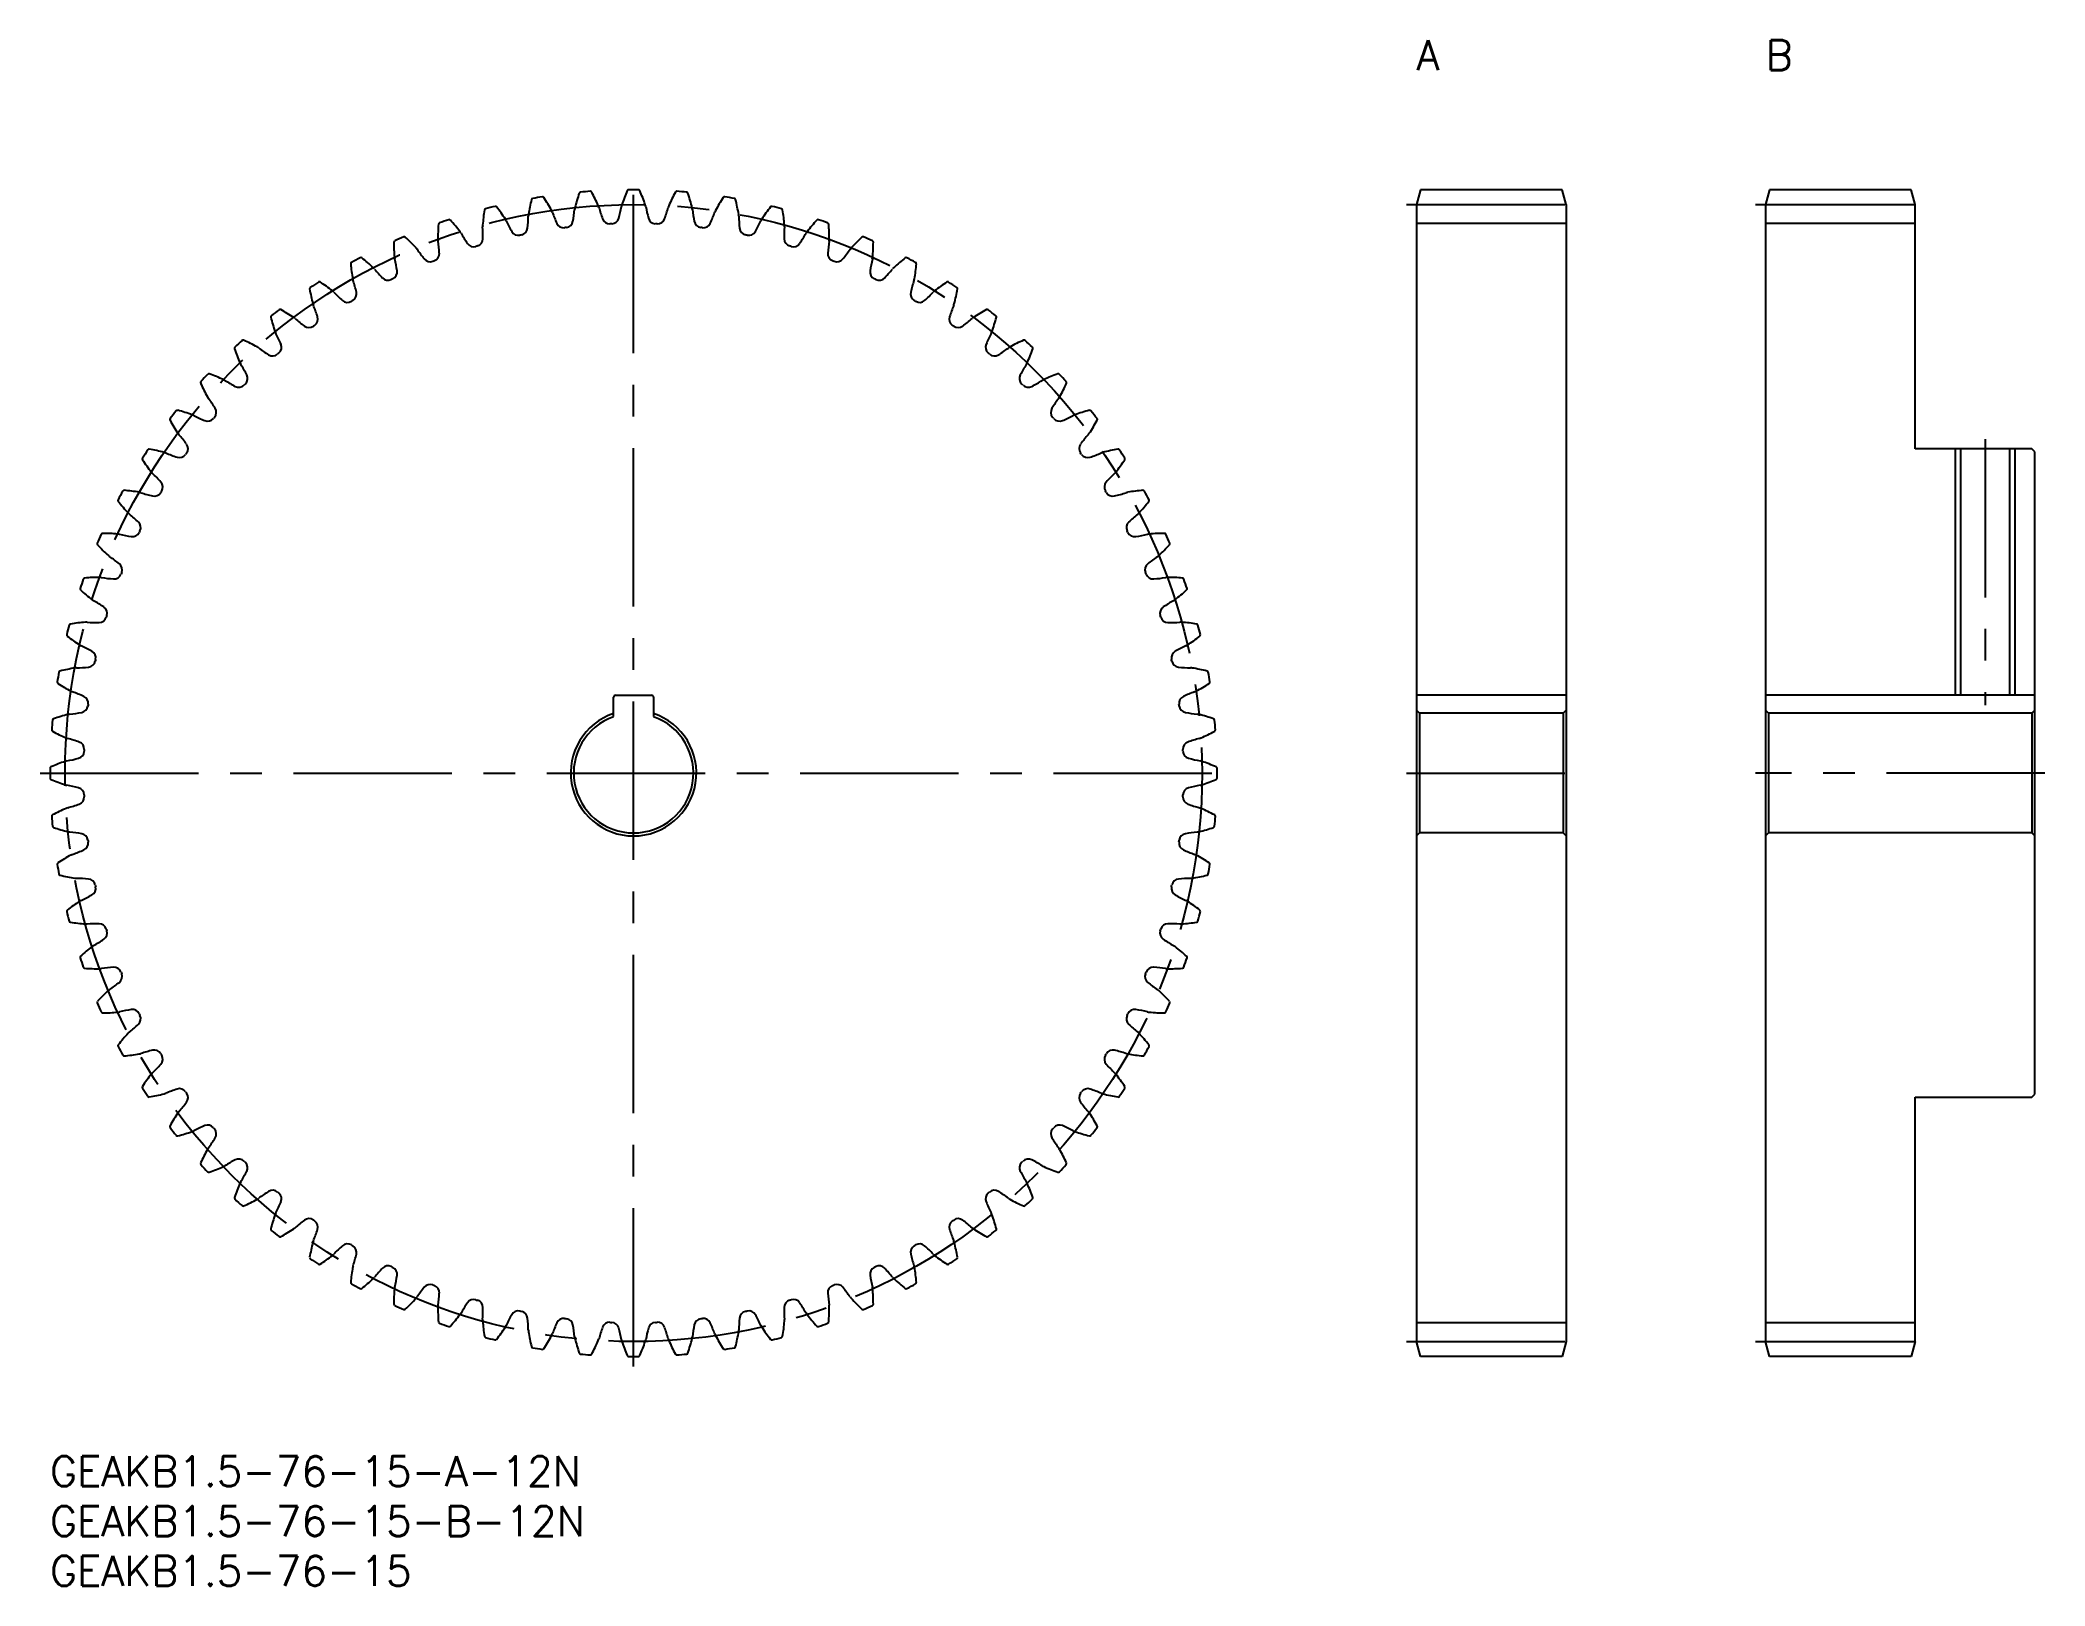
# Model space of a CAD drawing. Extents: x -1 to 200, y -13 to 142.
import ezdxf

# ---------------------------------------------------------------- set-up
doc = ezdxf.new("R2010")
doc.units = 0
doc.header["$LTSCALE"] = 0.5
doc.linetypes.add('CENTER', pattern=[50.8, 31.75, -6.35, 6.35, -6.35])
for name, color, linetype in [('MSM_CENTER', 1, 'CENTER'), ('MSM_CONTINUOUS', 7, 'CONTINUOUS'), ('MSM_NARROW', 5, 'CONTINUOUS'), ('MSM_PART_NUMBER', 7, 'CONTINUOUS')]:
    doc.layers.add(name, color=color, linetype=linetype)
doc.styles.get("Standard").update_dxf_attribs({"font": 'txt.shx', "height": 1, "bigfont": 'bigfont.shx'})

# ---------------------------------------------------------------- blocks, each defined once
blk = doc.blocks.new('*U2')
at = {"layer": 'MSM_PART_NUMBER'}
blk.add_text('GEAKB1.5-76-15-A-12N', height=3, dxfattribs=at).set_placement((0, -3))
blk = doc.blocks.new('*U3')
at = {"layer": 'MSM_PART_NUMBER'}
blk.add_text('GEAKB1.5-76-15-B-12N', height=3, dxfattribs=at).set_placement((0, -8))
blk = doc.blocks.new('*U4')
at = {"layer": 'MSM_PART_NUMBER'}
blk.add_text('GEAKB1.5-76-15', height=3, dxfattribs=at).set_placement((0, -13))
blk = doc.blocks.new('*U5')
at = {"layer": 'MSM_PART_NUMBER'}
blk.add_text('B', height=3, dxfattribs=at).set_placement((172, 139))
blk = doc.blocks.new('*U6')
at = {"layer": 'MSM_PART_NUMBER'}
blk.add_text('A', height=3, dxfattribs=at).set_placement((137, 139))

msp = doc.modelspace()

# ---------------------------------------------------------------- linework, layer by layer
at = {"layer": 'MSM_CENTER'}
for p, q in [((58.5, 9), (58.5, 128)), ((136, 125.5), (153, 125.5)), ((171, 125.5), (188, 125.5)), ((194, 102), (194, 75.3)), ((-1, 68.5), (118, 68.5)), ((136, 68.5), (153, 68.5)), ((200, 68.5), (171, 68.5)), ((136, 11.5), (153, 11.5)), ((171, 11.5), (188, 11.5))]:
    msp.add_line(p, q, dxfattribs=at)
msp.add_circle((58.5, 68.5), 57, dxfattribs=at)
at = {"layer": 'MSM_CONTINUOUS'}
for p, q in [((137.4, 127), (137, 125.5)), ((151.6, 127), (137.4, 127)), ((152, 125.5), (151.6, 127)), ((172.4, 127), (172, 125.5)), ((186.6, 127), (172.4, 127)), ((187, 125.5), (186.6, 127)), ((137, 125.5), (137, 11.5)), ((152, 125.5), (152, 11.5)), ((172, 125.5), (172, 11.5)), ((187, 101), (187, 125.5)), ((152, 123.62), (137, 123.62)), ((187, 123.62), (172, 123.62)), ((198.7, 101), (187, 101)), ((191.54, 101), (191.54, 76.3)), ((196.46, 101), (196.46, 76.3)), ((199, 100.7), (198.7, 101)), ((199, 36.3), (199, 100.7)), ((56.5, 74.16), (56.5, 76.1)), ((56.7, 76.3), (60.3, 76.3)), ((60.5, 76.1), (60.5, 74.16)), ((152, 76.3), (137, 76.3)), ((137.3, 74.5), (137, 74.8)), ((151.7, 74.5), (137.3, 74.5)), ((137.3, 74.5), (137.3, 62.5)), ((152, 74.8), (151.7, 74.5)), ((151.7, 74.5), (151.7, 62.5)), ((199, 76.3), (172, 76.3)), ((172.3, 74.5), (172, 74.8)), ((198.7, 74.5), (172.3, 74.5)), ((172.3, 74.5), (172.3, 62.5)), ((199, 74.8), (198.7, 74.5)), ((198.7, 74.5), (198.7, 62.5)), ((137.3, 62.5), (137, 62.2)), ((151.7, 62.5), (137.3, 62.5)), ((152, 62.2), (151.7, 62.5)), ((172.3, 62.5), (172, 62.2)), ((198.7, 62.5), (172.3, 62.5)), ((199, 62.2), (198.7, 62.5)), ((198.7, 36), (199, 36.3)), ((187, 36), (198.7, 36)), ((187, 11.5), (187, 36)), ((152, 13.37), (137, 13.37)), ((187, 13.37), (172, 13.37)), ((137.4, 10), (137, 11.5)), ((152, 11.5), (151.6, 10)), ((172.4, 10), (172, 11.5)), ((187, 11.5), (186.6, 10)), ((151.6, 10), (137.4, 10)), ((186.6, 10), (172.4, 10))]:
    msp.add_line(p, q, dxfattribs=at)
for centre, radius, start, end in [((71.05, 120.57), 19, 161.3307, 165.9211), ((53.19, 126.61), 0.15, 95.2202, 161.3307), ((58.5, 68.5), 58.5, 94.2535, 95.2202), ((54.17, 126.69), 0.15, 28.143, 94.2535), ((37.55, 117.8), 19, 23.5526, 28.143), ((75.31, 119.36), 19, 156.5938, 161.1842), ((58.01, 126.85), 0.15, 90.4833, 156.5938), ((58.5, 68.5), 58.5, 89.5167, 90.4833), ((58.99, 126.85), 0.15, 23.4062, 89.5167), ((41.69, 119.36), 19, 18.8158, 23.4062), ((79.45, 117.8), 19, 151.857, 156.4474), ((62.83, 126.69), 0.15, 85.7465, 151.857), ((58.5, 68.5), 58.5, 84.7798, 85.7465), ((63.81, 126.61), 0.15, 18.6693, 84.7798), ((45.95, 120.57), 19, 14.0789, 18.6693), ((62.31, 121.93), 19, 170.8044, 175.3947), ((43.7, 124.94), 0.15, 104.6939, 170.8044), ((58.5, 68.5), 58.5, 103.7272, 104.6939), ((44.65, 125.18), 0.15, 37.6167, 103.7272), ((29.72, 113.68), 19, 33.0263, 37.6167), ((66.71, 121.43), 19, 166.0675, 170.6579), ((48.41, 125.97), 0.15, 99.957, 166.0675), ((58.5, 68.5), 58.5, 98.9903, 99.957), ((49.38, 126.13), 0.15, 32.8799, 98.9903), ((33.55, 115.9), 19, 28.2895, 32.8799), ((49.19, 124.31), 1.24, 20.1109, 28.2895), ((66.21, 130.56), 16.89, 200.164, 204.2566), ((35.79, 126.77), 16.89, 349.954, 354.0465), ((53.83, 124.89), 1.24, 165.9211, 174.0996), ((53.83, 124.89), 1.24, 15.3741, 23.5526), ((71.31, 129.72), 16.89, 195.4272, 199.5197), ((40.68, 128.45), 16.89, 345.2171, 349.3097), ((58.5, 125.09), 1.24, 161.1842, 169.3627), ((58.5, 125.09), 1.24, 10.6373, 18.8158), ((76.32, 128.45), 16.89, 190.6903, 194.7829), ((45.69, 129.72), 16.89, 340.4803, 344.5728), ((63.17, 124.89), 1.24, 156.4474, 164.6259), ((63.17, 124.89), 1.24, 5.9004, 14.0789), ((81.21, 126.77), 16.89, 185.9535, 190.046), ((50.79, 130.56), 16.89, 335.7434, 339.836), ((67.81, 124.31), 1.24, 151.7105, 159.8891), ((83.45, 115.9), 19, 147.1201, 151.7105), ((67.62, 126.13), 0.15, 81.0097, 147.1201), ((58.5, 68.5), 58.5, 80.043, 81.0097), ((68.59, 125.97), 0.15, 13.9325, 80.043), ((50.29, 121.43), 19, 9.3421, 13.9325), ((87.28, 113.68), 19, 142.3833, 146.9737), ((72.35, 125.18), 0.15, 76.2728, 142.3833), ((58.5, 68.5), 58.5, 75.3061, 76.2728), ((73.3, 124.94), 0.15, 9.1956, 75.3061), ((54.69, 121.93), 19, 4.6053, 9.1956), ((57.88, 122.06), 19, 175.5412, 180.1316), ((39.09, 123.53), 0.15, 109.4307, 175.5412), ((58.5, 68.5), 58.5, 108.464, 109.4307), ((40.02, 123.85), 0.15, 42.3535, 108.464), ((26.09, 111.15), 19, 37.7632, 42.3535), ((40.13, 122.02), 1.24, 29.5846, 37.7632), ((55.89, 130.99), 16.89, 209.6377, 213.7302), ((44.61, 123.35), 1.24, 175.3947, 183.5733), ((26.51, 122.24), 16.89, 359.4276, 3.5202), ((44.61, 123.35), 1.24, 24.8478, 33.0263), ((61.06, 130.99), 16.89, 204.9008, 208.9934), ((46.94, 123.17), 0.75, 208.9934, 281.9394), ((47.13, 123.21), 0.75, 281.7448, 354.6908), ((31.06, 124.7), 16.89, 354.6908, 358.7834), ((49.19, 124.31), 1.24, 170.6579, 178.8364), ((51.49, 123.93), 0.75, 204.2566, 277.2026), ((58.5, 68.5), 55.12, 97.008, 97.2026), ((51.68, 123.96), 0.75, 277.008, 349.954), ((56.1, 124.32), 0.75, 199.5197, 272.4657), ((58.5, 68.5), 55.12, 92.2711, 92.4657), ((56.29, 124.33), 0.75, 272.2711, 345.2171), ((60.71, 124.33), 0.75, 194.7829, 267.7289), ((58.5, 68.5), 55.12, 87.5343, 87.7289), ((60.9, 124.32), 0.75, 267.5343, 340.4803), ((65.32, 123.96), 0.75, 190.046, 262.992), ((58.5, 68.5), 55.12, 82.7974, 82.992), ((65.51, 123.93), 0.75, 262.7974, 335.7434), ((67.81, 124.31), 1.24, 1.1636, 9.3421), ((85.94, 124.7), 16.89, 181.2166, 185.3092), ((69.87, 123.21), 0.75, 185.3092, 258.2552), ((70.06, 123.17), 0.75, 258.0606, 331.0066), ((55.94, 130.99), 16.89, 331.0066, 335.0992), ((72.39, 123.35), 1.24, 146.9737, 155.1522), ((90.49, 122.24), 16.89, 176.4798, 180.5724), ((72.39, 123.35), 1.24, 356.4267, 4.6053), ((61.11, 130.99), 16.89, 326.2698, 330.3623), ((76.87, 122.02), 1.24, 142.2368, 150.4154), ((90.91, 111.15), 19, 137.6465, 142.2368), ((76.98, 123.85), 0.15, 71.5356, 137.6465), ((58.5, 68.5), 58.5, 70.5693, 71.536), ((77.91, 123.53), 0.15, 4.4588, 70.5693), ((59.12, 122.06), 19, 359.8684, 4.4588), ((34.61, 121.74), 0.15, 114.1676, 180.2781), ((53.46, 121.83), 19, 180.278, 184.8684), ((58.5, 68.5), 58.5, 113.2009, 114.1676), ((35.51, 122.13), 0.15, 47.0905, 113.2009), ((22.68, 108.32), 19, 42.5, 47.0904), ((35.77, 120.32), 1.24, 34.3215, 42.5), ((50.74, 130.56), 16.89, 214.3745, 218.4671), ((38.28, 120.59), 0.75, 291.2185, 4.1645), ((40.13, 122.02), 1.24, 180.1316, 188.3101), ((22.18, 119.42), 16.89, 4.1645, 8.2571), ((42.47, 122.02), 0.75, 213.7302, 286.6763), ((58.5, 68.5), 55.12, 106.4816, 106.6763), ((42.65, 122.08), 0.75, 286.4816, 359.4276), ((58.5, 68.5), 55.12, 101.7448, 101.9394), ((58.5, 68.5), 55.12, 78.0606, 78.2552), ((74.35, 122.08), 0.75, 180.5724, 253.5184), ((58.5, 68.5), 55.12, 73.3237, 73.5184), ((74.53, 122.02), 0.75, 253.3237, 326.2698), ((94.82, 119.42), 16.89, 171.7429, 175.8355), ((78.72, 120.59), 0.75, 175.8355, 248.7815), ((76.87, 122.02), 1.24, 351.6899, 359.8684), ((66.26, 130.56), 16.89, 321.5329, 325.6255), ((81.23, 120.32), 1.24, 137.5, 145.6785), ((94.32, 108.32), 19, 132.9096, 137.5), ((81.49, 122.13), 0.15, 66.7991, 132.9096), ((58.5, 68.5), 58.5, 65.8324, 66.7991), ((82.39, 121.74), 0.15, 359.722, 65.8325), ((63.54, 121.83), 19, 355.1316, 359.722), ((30.3, 119.58), 0.15, 118.9044, 185.0149), ((49.07, 121.23), 19, 185.0149, 189.6053), ((58.5, 68.5), 58.5, 117.9377, 118.9044), ((31.16, 120.05), 0.15, 51.8274, 117.9377), ((19.51, 105.23), 19, 47.2368, 51.8272), ((31.57, 118.27), 1.24, 39.0583, 47.2368), ((45.64, 129.7), 16.89, 219.1114, 223.2039), ((34.05, 118.74), 0.75, 295.9553, 8.9013), ((35.77, 120.32), 1.24, 184.8684, 193.047), ((18.1, 116.24), 16.89, 8.9013, 12.9939), ((38.1, 120.52), 0.75, 218.4671, 291.4131), ((58.5, 68.5), 55.12, 111.2185, 111.4131), ((58.5, 68.5), 55.12, 68.5869, 68.7815), ((78.9, 120.52), 0.75, 248.5869, 321.5329), ((82.95, 118.74), 0.75, 171.0987, 244.0447), ((98.9, 116.24), 16.89, 167.0061, 171.0987), ((81.23, 120.32), 1.24, 346.953, 355.1316), ((71.36, 129.7), 16.89, 316.7961, 320.8886), ((85.43, 118.27), 1.24, 132.7632, 140.9417), ((97.49, 105.23), 19, 128.1728, 132.7632), ((85.84, 120.05), 0.15, 62.0619, 128.1728), ((58.5, 68.5), 58.5, 61.0956, 62.0623), ((67.93, 121.23), 19, 350.3947, 354.9851), ((86.7, 119.58), 0.15, 354.9851, 61.0956), ((26.17, 117.08), 0.15, 123.6412, 189.7517), ((44.75, 120.27), 19, 189.7517, 194.3421), ((58.5, 68.5), 58.5, 122.6745, 123.6412), ((27, 117.62), 0.15, 56.5642, 122.6746), ((16.61, 101.89), 19, 51.9737, 56.5641), ((27.55, 115.87), 1.24, 43.7951, 51.9737), ((40.63, 128.43), 16.89, 223.8482, 227.9408), ((31.57, 118.27), 1.24, 189.6053, 197.7838), ((29.98, 116.55), 0.75, 300.6922, 13.6382), ((14.3, 112.74), 16.89, 13.6382, 17.7307), ((33.87, 118.66), 0.75, 223.2039, 296.1499), ((58.5, 68.5), 55.12, 115.9553, 116.1499), ((58.5, 68.5), 55.13, 63.8501, 64.0447), ((83.13, 118.66), 0.75, 243.85, 316.7961), ((87.02, 116.55), 0.75, 166.3618, 239.3078), ((102.7, 112.74), 16.89, 162.2693, 166.3618), ((85.43, 118.27), 1.24, 342.2162, 350.3947), ((76.37, 128.43), 16.89, 312.0592, 316.1518), ((89.45, 115.87), 1.24, 128.0263, 136.2049), ((100.39, 101.89), 19, 123.4359, 128.0263), ((90, 117.62), 0.15, 57.3255, 123.4359), ((58.5, 68.5), 58.5, 56.3588, 57.3255), ((72.25, 120.27), 19, 345.6579, 350.2483), ((90.83, 117.08), 0.15, 350.2483, 56.3588), ((58.5, 68.5), 58.5, 127.4114, 128.3781), ((23.05, 114.85), 0.15, 61.301, 127.4114), ((14, 98.31), 19, 56.7105, 61.3009), ((27.55, 115.87), 1.24, 194.3421, 202.5206), ((10.79, 108.94), 16.89, 18.375, 22.4676), ((29.82, 116.45), 0.75, 227.9408, 300.8868), ((58.5, 68.5), 55.12, 120.6922, 120.8868), ((58.5, 68.5), 55.12, 59.1132, 59.3078), ((87.18, 116.45), 0.75, 239.1132, 312.0592), ((106.21, 108.94), 16.89, 157.5324, 161.625), ((89.45, 115.87), 1.24, 337.4794, 345.6579), ((103, 98.31), 19, 118.6991, 123.2895), ((93.95, 114.85), 0.15, 52.5886, 118.6991), ((58.5, 68.5), 58.5, 51.6219, 52.5886), ((22.27, 114.24), 0.15, 128.3781, 194.4886), ((40.52, 118.96), 19, 194.4886, 199.0789), ((23.74, 113.15), 1.24, 199.0789, 207.2575), ((7.62, 104.86), 16.89, 23.1119, 27.2044), ((23.74, 113.15), 1.24, 48.532, 56.7105), ((35.74, 126.75), 16.89, 228.585, 232.6776), ((25.96, 113.92), 0.75, 232.6776, 305.6236), ((58.5, 68.5), 55.12, 125.429, 125.6236), ((26.11, 114.03), 0.75, 305.429, 18.375), ((90.89, 114.03), 0.75, 161.625, 234.571), ((58.5, 68.5), 55.12, 54.3764, 54.571), ((91.04, 113.92), 0.75, 234.3764, 307.3224), ((81.26, 126.75), 16.89, 307.3224, 311.415), ((93.26, 113.15), 1.24, 123.2895, 131.468), ((109.38, 104.86), 16.89, 152.7956, 156.8881), ((93.26, 113.15), 1.24, 332.7425, 340.9211), ((76.48, 118.96), 19, 340.9211, 345.5114), ((94.73, 114.24), 0.15, 345.5114, 51.6219), ((18.62, 111.09), 0.15, 133.1149, 199.2254), ((36.42, 117.3), 19, 199.2254, 203.8158), ((58.5, 68.5), 58.5, 132.1482, 133.1149), ((19.34, 111.76), 0.15, 66.0378, 132.1482), ((11.69, 94.54), 19, 61.4474, 66.0378), ((20.18, 110.13), 1.24, 53.2688, 61.4474), ((31.01, 124.67), 16.89, 233.3219, 237.4145), ((58.5, 68.5), 55.12, 130.1659, 130.3605), ((22.46, 111.2), 0.75, 310.1659, 23.1119), ((94.54, 111.2), 0.75, 156.8881, 229.8341), ((58.5, 68.5), 55.12, 49.6395, 49.8341), ((85.99, 124.67), 16.89, 302.5855, 306.6781), ((96.82, 110.13), 1.24, 118.5526, 126.7312), ((105.31, 94.54), 19, 113.9622, 118.5526), ((97.66, 111.76), 0.15, 47.8518, 113.9622), ((58.5, 68.5), 58.5, 46.8851, 47.8518), ((80.58, 117.3), 19, 336.1842, 340.7746), ((98.38, 111.09), 0.15, 340.7746, 46.8851), ((20.18, 110.13), 1.24, 203.8158, 211.9943), ((4.79, 100.54), 16.89, 27.8487, 31.9413), ((22.32, 111.08), 0.75, 237.4145, 310.3605), ((94.68, 111.08), 0.75, 229.6395, 302.5855), ((112.21, 100.54), 16.89, 148.0587, 152.1513), ((96.82, 110.13), 1.24, 328.0057, 336.1842), ((15.24, 107.66), 0.15, 137.8518, 203.9623), ((32.46, 115.31), 19, 203.9622, 208.5526), ((58.5, 68.5), 58.5, 136.8851, 137.8518), ((15.91, 108.38), 0.15, 70.7747, 136.8851), ((9.7, 90.58), 19, 66.1842, 70.7746), ((16.87, 106.82), 1.24, 58.0057, 66.1842), ((26.46, 122.21), 16.89, 238.0587, 242.1513), ((18.92, 107.94), 0.75, 242.1513, 315.0973), ((58.5, 68.5), 55.12, 134.9027, 135.0973), ((19.06, 108.08), 0.75, 314.9027, 27.8487), ((97.94, 108.08), 0.75, 152.1513, 225.0973), ((58.5, 68.5), 55.12, 44.9027, 45.0973), ((98.08, 107.94), 0.75, 224.9027, 297.8487), ((90.54, 122.21), 16.89, 297.8487, 301.9413), ((100.13, 106.82), 1.24, 113.8158, 121.9943), ((107.3, 90.58), 19, 109.2254, 113.8158), ((101.09, 108.38), 0.15, 43.1149, 109.2254), ((58.5, 68.5), 58.5, 42.1482, 43.1149), ((84.54, 115.31), 19, 331.4474, 336.0378), ((101.76, 107.66), 0.15, 336.0378, 42.1482), ((58.5, 68.5), 58.5, 141.6219, 142.5886), ((12.76, 104.73), 0.15, 75.5116, 141.6219), ((8.04, 86.48), 19, 70.9211, 75.5114), ((16.87, 106.82), 1.24, 208.5526, 216.7312), ((2.33, 95.99), 16.89, 32.5855, 36.6781), ((15.92, 104.68), 0.75, 319.6395, 32.5855), ((101.08, 104.68), 0.75, 147.4145, 220.3605), ((114.67, 95.99), 16.89, 143.3219, 147.4145), ((100.13, 106.82), 1.24, 323.2688, 331.4474), ((108.96, 86.48), 19, 104.4886, 109.0789), ((104.24, 104.73), 0.15, 38.3781, 104.4886), ((58.5, 68.5), 58.5, 37.4114, 38.3781), ((12.15, 103.95), 0.15, 142.5886, 208.6991), ((28.69, 113), 19, 208.6991, 213.2895), ((13.85, 103.26), 1.24, 213.2895, 221.468), ((13.85, 103.26), 1.24, 62.7425, 70.9211), ((22.14, 119.38), 16.89, 242.7956, 246.8881), ((15.8, 104.54), 0.75, 246.8881, 319.8341), ((58.5, 68.5), 55.12, 139.6395, 139.8341), ((58.5, 68.5), 55.12, 40.1659, 40.3605), ((101.2, 104.54), 0.75, 220.1658, 293.1119), ((94.86, 119.38), 16.89, 293.1119, 297.2044), ((103.15, 103.26), 1.24, 109.0789, 117.2575), ((103.15, 103.26), 1.24, 318.532, 326.7105), ((88.31, 113), 19, 326.7105, 331.3009), ((104.85, 103.95), 0.15, 331.3009, 37.4114), ((58.5, 68.5), 58.5, 146.3588, 147.3255), ((9.92, 100.83), 0.15, 80.2483, 146.3588), ((6.73, 82.25), 19, 75.6579, 80.2483), ((11.13, 99.45), 1.24, 67.4794, 75.6579), ((18.06, 116.21), 16.89, 247.5324, 251.625), ((0.25, 91.26), 16.89, 37.3224, 41.415), ((58.5, 68.5), 55.12, 144.3764, 144.571), ((13.08, 101.04), 0.75, 324.3764, 37.3224), ((103.92, 101.04), 0.75, 142.6776, 215.6236), ((58.5, 68.5), 55.12, 35.429, 35.6236), ((116.75, 91.26), 16.89, 138.585, 142.6776), ((98.94, 116.21), 16.89, 288.375, 292.4676), ((105.87, 99.45), 1.24, 104.3421, 112.5206), ((110.27, 82.25), 19, 99.7517, 104.3421), ((107.08, 100.83), 0.15, 33.6412, 99.7517), ((58.5, 68.5), 58.5, 32.6745, 33.6412), ((9.38, 100), 0.15, 147.3255, 213.4359), ((25.11, 110.39), 19, 213.4359, 218.0263), ((11.13, 99.45), 1.24, 218.0263, 226.2049), ((-1.43, 86.37), 16.89, 42.0592, 46.1518), ((12.97, 100.89), 0.75, 251.625, 324.571), ((104.03, 100.89), 0.75, 215.429, 288.375), ((118.43, 86.37), 16.89, 133.8482, 137.9408), ((105.87, 99.45), 1.24, 313.7951, 321.9737), ((91.89, 110.39), 19, 321.9737, 326.5641), ((107.62, 100), 0.15, 326.5641, 32.6746), ((58.5, 68.5), 58.5, 151.0956, 152.0623), ((7.42, 96.7), 0.15, 84.9851, 151.0956), ((5.77, 77.93), 19, 80.3947, 84.9851), ((8.73, 95.43), 1.24, 72.2162, 80.3947), ((14.26, 112.7), 16.89, 252.2693, 256.3618), ((10.45, 97.02), 0.75, 256.3618, 329.3078), ((58.5, 68.5), 55.12, 149.1132, 149.3078), ((10.55, 97.18), 0.75, 329.1132, 42.0592), ((106.45, 97.18), 0.75, 137.9408, 210.8868), ((58.5, 68.5), 55.12, 30.6922, 30.8868), ((106.55, 97.02), 0.75, 210.6922, 283.6382), ((102.74, 112.7), 16.89, 283.6382, 287.7307), ((108.27, 95.43), 1.24, 99.6053, 107.7838), ((111.23, 77.93), 19, 95.0149, 99.6053), ((109.58, 96.7), 0.15, 28.9044, 95.0149), ((58.5, 68.5), 58.5, 27.9377, 28.9044), ((6.95, 95.84), 0.15, 152.0623, 218.1728), ((21.77, 107.49), 19, 218.1728, 222.7632), ((8.73, 95.43), 1.24, 222.7632, 230.9417), ((108.27, 95.43), 1.24, 309.0583, 317.2368), ((95.23, 107.49), 19, 317.2368, 321.8272), ((110.05, 95.84), 0.15, 321.8274, 27.9377), ((5.26, 92.39), 0.15, 89.722, 155.8325), ((5.17, 73.54), 19, 85.1316, 89.722), ((6.68, 91.23), 1.24, 76.953, 85.1316), ((-2.7, 81.36), 16.89, 46.7961, 50.8886), ((8.26, 92.95), 0.75, 261.0987, 334.0447), ((8.34, 93.13), 0.75, 333.8501, 46.7961), ((58.5, 68.5), 55.12, 153.8501, 154.0447), ((108.66, 93.13), 0.75, 133.2039, 206.15), ((58.5, 68.5), 55.12, 25.9553, 26.1499), ((108.74, 92.95), 0.75, 205.9553, 278.9013), ((119.7, 81.36), 16.89, 129.1114, 133.2039), ((110.32, 91.23), 1.24, 94.8684, 103.047), ((111.83, 73.54), 19, 90.278, 94.8684), ((111.74, 92.39), 0.15, 24.1676, 90.278), ((4.87, 91.49), 0.15, 156.7991, 222.9096), ((58.5, 68.5), 58.5, 155.8324, 156.7991), ((18.68, 104.32), 19, 222.9096, 227.5), ((10.76, 108.9), 16.89, 257.0061, 261.0987), ((106.24, 108.9), 16.89, 278.9013, 282.9939), ((98.32, 104.32), 19, 312.5, 317.0904), ((58.5, 68.5), 58.5, 23.2009, 24.1676), ((112.13, 91.49), 0.15, 317.0904, 23.2009), ((6.68, 91.23), 1.24, 227.5, 235.6785), ((-3.56, 76.26), 16.89, 51.5329, 55.6255), ((6.41, 88.72), 0.75, 265.8355, 338.7815), ((6.48, 88.9), 0.75, 338.5869, 51.5329), ((58.5, 68.5), 55.12, 158.5869, 158.7815), ((110.52, 88.9), 0.75, 128.4671, 201.4131), ((58.5, 68.5), 55.12, 21.2185, 21.4131), ((110.59, 88.72), 0.75, 201.2185, 274.1645), ((120.56, 76.26), 16.89, 124.3745, 128.4671), ((110.32, 91.23), 1.24, 304.3215, 312.5), ((3.15, 86.98), 0.15, 161.536, 227.6465), ((58.5, 68.5), 58.5, 160.5693, 161.536), ((15.85, 100.91), 19, 227.6465, 232.2368), ((3.47, 87.91), 0.15, 94.4588, 160.5693), ((4.94, 69.12), 19, 89.8684, 94.4588), ((4.98, 86.87), 1.24, 81.6899, 89.8684), ((7.58, 104.82), 16.89, 261.7429, 265.8355), ((109.42, 104.82), 16.89, 274.1645, 278.2571), ((112.02, 86.87), 1.24, 90.1316, 98.3101), ((112.06, 69.12), 19, 85.5412, 90.1316), ((101.15, 100.91), 19, 307.7632, 312.3535), ((113.53, 87.91), 0.15, 19.4307, 85.5412), ((58.5, 68.5), 58.5, 18.464, 19.4307), ((113.85, 86.98), 0.15, 312.3535, 18.464), ((4.98, 86.87), 1.24, 232.2368, 240.4154), ((-3.99, 71.11), 16.89, 56.2698, 60.3623), ((4.98, 84.53), 0.75, 343.3237, 56.2698), ((112.02, 84.53), 0.75, 123.7302, 196.6763), ((120.99, 71.11), 16.89, 119.6377, 123.7302), ((112.02, 86.87), 1.24, 299.5846, 307.7632), ((58.5, 68.5), 58.5, 165.3061, 166.2728), ((2.06, 83.3), 0.15, 99.1956, 165.3061), ((5.07, 64.69), 19, 94.6053, 99.1956), ((3.65, 82.39), 1.24, 86.4267, 94.6053), ((4.76, 100.49), 16.89, 266.4798, 270.5724), ((4.92, 84.35), 0.75, 270.5724, 343.5184), ((58.5, 68.5), 55.12, 163.3237, 163.5184), ((58.5, 68.5), 55.12, 16.4816, 16.6763), ((112.08, 84.35), 0.75, 196.4816, 269.4276), ((112.24, 100.49), 16.89, 269.4276, 273.5202), ((113.35, 82.39), 1.24, 85.3947, 93.5733), ((111.93, 64.69), 19, 80.8044, 85.3947), ((114.94, 83.3), 0.15, 14.6939, 80.8044), ((58.5, 68.5), 58.5, 13.7272, 14.6939), ((1.82, 82.35), 0.15, 166.2728, 232.3833), ((13.32, 97.28), 19, 232.3833, 236.9737), ((3.65, 82.39), 1.24, 236.9737, 245.1522), ((-3.99, 65.94), 16.89, 61.0066, 65.0992), ((3.83, 80.06), 0.75, 348.0606, 61.0066), ((113.17, 80.06), 0.75, 118.9934, 191.9394), ((120.99, 65.94), 16.89, 114.9008, 118.9934), ((113.35, 82.39), 1.24, 294.8478, 303.0263), ((103.68, 97.28), 19, 303.0263, 307.6167), ((115.18, 82.35), 0.15, 307.6167, 13.7272), ((58.5, 68.5), 58.5, 170.043, 171.0097), ((1.03, 78.59), 0.15, 103.9325, 170.043), ((5.57, 60.29), 19, 99.3421, 103.9325), ((2.69, 77.81), 1.24, 91.1636, 99.3421), ((2.3, 95.94), 16.89, 271.2166, 275.3092), ((3.79, 79.87), 0.75, 275.3092, 348.2552), ((58.5, 68.5), 55.12, 168.0606, 168.2552), ((58.5, 68.5), 55.12, 11.7448, 11.9394), ((113.21, 79.87), 0.75, 191.7448, 264.6908), ((114.7, 95.94), 16.89, 264.6908, 268.7834), ((114.31, 77.81), 1.24, 80.6579, 88.8364), ((111.43, 60.29), 19, 76.0675, 80.6579), ((115.97, 78.59), 0.15, 9.957, 76.0675), ((58.5, 68.5), 58.5, 8.9903, 9.957), ((0.87, 77.62), 0.15, 171.0097, 237.1201), ((11.1, 93.45), 19, 237.1201, 241.7105), ((2.69, 77.81), 1.24, 241.7105, 249.8891), ((-3.56, 60.79), 16.89, 65.7434, 69.836), ((120.56, 60.79), 16.89, 110.164, 114.2566), ((114.31, 77.81), 1.24, 290.1109, 298.2895), ((105.9, 93.45), 19, 298.2895, 302.8799), ((116.13, 77.62), 0.15, 302.88, 8.9903), ((6.43, 55.95), 19, 104.0789, 108.6693), ((2.11, 73.17), 1.24, 95.9004, 104.0789), ((0.23, 91.21), 16.89, 275.9535, 280.046), ((3.04, 75.32), 0.75, 280.046, 352.992), ((3.07, 75.51), 0.75, 352.7974, 65.7434), ((58.5, 68.5), 55.12, 172.7974, 172.992), ((58.5, 68.5), 6.3, 108.5094, 71.4906), ((56.7, 76.1), 0.2, 90, 180), ((60.3, 76.1), 0.2, 0, 90), ((113.93, 75.51), 0.75, 114.2566, 187.2026), ((58.5, 68.5), 55.12, 7.008, 7.2026), ((113.96, 75.32), 0.75, 187.0079, 259.954), ((116.77, 91.21), 16.89, 259.954, 264.0465), ((114.89, 73.17), 1.24, 75.9211, 84.0996), ((110.57, 55.95), 19, 71.3307, 75.9211), ((58.5, 68.5), 58.5, 174.7798, 175.7465), ((0.31, 72.83), 0.15, 175.7465, 241.857), ((0.39, 73.81), 0.15, 108.6693, 174.7798), ((9.2, 89.45), 19, 241.857, 246.4474), ((58.5, 68.5), 6, 109.4712, 70.5288), ((107.8, 89.45), 19, 293.5526, 298.143), ((116.61, 73.81), 0.15, 5.2202, 71.3307), ((58.5, 68.5), 58.5, 4.2535, 5.2202), ((116.69, 72.83), 0.15, 298.143, 4.2535), ((2.11, 73.17), 1.24, 246.4474, 254.6259), ((-2.72, 55.69), 16.89, 70.4803, 74.5728), ((2.67, 70.71), 0.75, 284.7829, 357.7289), ((2.68, 70.9), 0.75, 357.5343, 70.4803), ((58.5, 68.5), 55.12, 177.5343, 177.7289), ((114.32, 70.9), 0.75, 109.5197, 182.4657), ((58.5, 68.5), 55.12, 2.2711, 2.4657), ((114.33, 70.71), 0.75, 182.2711, 255.2171), ((119.72, 55.69), 16.89, 105.4272, 109.5197), ((114.89, 73.17), 1.24, 285.3741, 293.5526), ((0.15, 68.99), 0.15, 113.4062, 179.5166), ((58.5, 68.5), 58.5, 179.5167, 180.4833), ((7.64, 51.69), 19, 108.8158, 113.4062), ((1.91, 68.5), 1.24, 100.6373, 108.8158), ((-1.45, 86.32), 16.89, 280.6903, 284.7829), ((118.45, 86.32), 16.89, 255.2171, 259.3097), ((115.09, 68.5), 1.24, 71.1842, 79.3627), ((109.36, 51.69), 19, 66.5938, 71.1842), ((116.85, 68.99), 0.15, 0.4833, 66.5938), ((58.5, 68.5), 58.5, 359.5167, 0.4833), ((0.15, 68.01), 0.15, 180.4833, 246.5938), ((7.64, 85.31), 19, 246.5938, 251.1842), ((1.91, 68.5), 1.24, 251.1842, 259.3627), ((-1.45, 50.68), 16.89, 75.2171, 79.3097), ((2.67, 66.29), 0.75, 2.2711, 75.2171), ((114.33, 66.29), 0.75, 104.7829, 177.7289), ((118.45, 50.68), 16.89, 100.6903, 104.7829), ((115.09, 68.5), 1.24, 280.6373, 288.8158), ((109.36, 85.31), 19, 288.8158, 293.4062), ((116.85, 68.01), 0.15, 293.4062, 359.5167), ((9.2, 47.55), 19, 113.5526, 118.143), ((2.11, 63.83), 1.24, 105.3741, 113.5526), ((-2.72, 81.31), 16.89, 285.4272, 289.5197), ((2.68, 66.1), 0.75, 289.5197, 2.4657), ((58.5, 68.5), 55.12, 182.2711, 182.4657), ((58.5, 68.5), 55.12, 357.5343, 357.7289), ((114.32, 66.1), 0.75, 177.5343, 250.4803), ((119.72, 81.31), 16.89, 250.4803, 254.5728), ((114.89, 63.83), 1.24, 66.4474, 74.6259), ((107.8, 47.55), 19, 61.857, 66.4474), ((0.31, 64.17), 0.15, 118.143, 184.2535), ((58.5, 68.5), 58.5, 184.2535, 185.2202), ((0.39, 63.19), 0.15, 185.2202, 251.3307), ((6.43, 81.05), 19, 251.3307, 255.9211), ((2.11, 63.83), 1.24, 255.9211, 264.0996), ((0.23, 45.79), 16.89, 79.954, 84.0465), ((3.04, 61.68), 0.75, 7.008, 79.954), ((113.96, 61.68), 0.75, 100.046, 172.992), ((116.77, 45.79), 16.89, 95.9535, 100.046), ((114.89, 63.83), 1.24, 275.9004, 284.0789), ((110.57, 81.05), 19, 284.0789, 288.6693), ((116.61, 63.19), 0.15, 288.6695, 354.7798), ((116.69, 64.17), 0.15, 355.7465, 61.857), ((58.5, 68.5), 58.5, 354.7798, 355.7465), ((2.69, 59.19), 1.24, 110.1109, 118.2895), ((-3.56, 76.21), 16.89, 290.164, 294.2566), ((3.07, 61.49), 0.75, 294.2566, 7.2026), ((58.5, 68.5), 55.12, 187.008, 187.2026), ((113.93, 61.49), 0.75, 172.7974, 245.7434), ((58.5, 68.5), 55.12, 352.7974, 352.992), ((120.56, 76.21), 16.89, 245.7434, 249.836), ((114.31, 59.19), 1.24, 61.7105, 69.8891), ((0.87, 59.38), 0.15, 122.8799, 188.9903), ((58.5, 68.5), 58.5, 188.9903, 189.957), ((11.1, 43.55), 19, 118.2895, 122.8799), ((1.03, 58.41), 0.15, 189.957, 256.0675), ((105.9, 43.55), 19, 57.1201, 61.7105), ((115.97, 58.41), 0.15, 283.9326, 350.043), ((58.5, 68.5), 58.5, 350.043, 351.0097), ((116.13, 59.38), 0.15, 351.0097, 57.1201), ((5.57, 76.71), 19, 256.0675, 260.6579), ((2.69, 59.19), 1.24, 260.6579, 268.8364), ((2.3, 41.06), 16.89, 84.6908, 88.7834), ((-3.99, 71.06), 16.89, 294.9008, 298.9934), ((3.79, 57.13), 0.75, 11.7448, 84.6908), ((3.83, 56.94), 0.75, 298.9934, 11.9394), ((58.5, 68.5), 55.12, 191.7448, 191.9394), ((113.17, 56.94), 0.75, 168.0606, 241.0066), ((58.5, 68.5), 55.12, 348.0606, 348.2552), ((113.21, 57.13), 0.75, 95.3092, 168.2552), ((120.99, 71.06), 16.89, 241.0066, 245.0992), ((114.7, 41.06), 16.89, 91.2166, 95.3092), ((114.31, 59.19), 1.24, 271.1636, 279.3421), ((111.43, 76.71), 19, 279.3421, 283.9325), ((1.82, 54.65), 0.15, 127.6168, 193.7272), ((58.5, 68.5), 58.5, 193.7272, 194.6939), ((13.32, 39.72), 19, 123.0263, 127.6167), ((3.65, 54.61), 1.24, 114.8478, 123.0263), ((113.35, 54.61), 1.24, 56.9737, 65.1522), ((103.68, 39.72), 19, 52.3833, 56.9737), ((58.5, 68.5), 58.5, 345.3061, 346.2728), ((115.18, 54.65), 0.15, 346.2728, 52.3833), ((2.06, 53.7), 0.15, 194.6939, 260.8044), ((5.07, 72.31), 19, 260.8044, 265.3947), ((3.65, 54.61), 1.24, 265.3947, 273.5733), ((4.76, 36.51), 16.89, 89.4276, 93.5202), ((4.92, 52.65), 0.75, 16.4816, 89.4276), ((4.98, 52.47), 0.75, 303.7302, 16.6763), ((58.5, 68.5), 55.12, 196.4816, 196.6763), ((112.02, 52.47), 0.75, 163.3237, 236.2698), ((58.5, 68.5), 55.12, 343.3237, 343.5184), ((112.08, 52.65), 0.75, 90.5724, 163.5184), ((112.24, 36.51), 16.89, 86.4798, 90.5724), ((113.35, 54.61), 1.24, 266.4267, 274.6053), ((111.93, 72.31), 19, 274.6053, 279.1956), ((114.94, 53.7), 0.15, 279.1956, 345.3061), ((15.85, 36.09), 19, 127.7632, 132.3535), ((4.98, 50.13), 1.24, 119.5846, 127.7632), ((-3.99, 65.89), 16.89, 299.6377, 303.7302), ((120.99, 65.89), 16.89, 236.2698, 240.3623), ((112.02, 50.13), 1.24, 52.2368, 60.4154), ((101.15, 36.09), 19, 47.6465, 52.2368), ((3.15, 50.02), 0.15, 132.3535, 198.464), ((58.5, 68.5), 58.5, 198.464, 199.4307), ((3.47, 49.09), 0.15, 199.4307, 265.5412), ((4.94, 67.88), 19, 265.5412, 270.1316), ((4.98, 50.13), 1.24, 270.1316, 278.3101), ((7.58, 32.18), 16.89, 94.1645, 98.2571), ((6.41, 48.28), 0.75, 21.2185, 94.1645), ((6.48, 48.1), 0.75, 308.4671, 21.4131), ((58.5, 68.5), 55.12, 201.2185, 201.4131), ((110.52, 48.1), 0.75, 158.5869, 231.5329), ((58.5, 68.5), 55.12, 338.5869, 338.7815), ((110.59, 48.28), 0.75, 85.8355, 158.7816), ((109.42, 32.18), 16.89, 81.7429, 85.8355), ((112.02, 50.13), 1.24, 261.6899, 269.8684), ((112.06, 67.88), 19, 269.8684, 274.4588), ((113.53, 49.09), 0.15, 274.4589, 340.5693), ((58.5, 68.5), 58.5, 340.5693, 341.536), ((113.85, 50.02), 0.15, 341.536, 47.6465), ((18.68, 32.68), 19, 132.5, 137.0904), ((6.68, 45.77), 1.24, 124.3215, 132.5), ((-3.56, 60.74), 16.89, 304.3745, 308.4671), ((120.56, 60.74), 16.89, 231.5329, 235.6255), ((110.32, 45.77), 1.24, 47.5, 55.6785), ((98.32, 32.68), 19, 42.9096, 47.5), ((4.87, 45.51), 0.15, 137.0904, 203.2009), ((58.5, 68.5), 58.5, 203.2009, 204.1676), ((5.26, 44.61), 0.15, 204.1676, 270.278), ((5.17, 63.46), 19, 270.278, 274.8684), ((6.68, 45.77), 1.24, 274.8684, 283.047), ((10.76, 28.1), 16.89, 98.9013, 102.9939), ((8.26, 44.05), 0.75, 25.9553, 98.9013), ((58.5, 68.5), 55.13, 205.9553, 206.1499), ((58.5, 68.5), 55.13, 333.8501, 334.0447), ((108.74, 44.05), 0.75, 81.0987, 154.0447), ((106.24, 28.1), 16.89, 77.0061, 81.0987), ((110.32, 45.77), 1.24, 256.953, 265.1316), ((111.83, 63.46), 19, 265.1316, 269.722), ((111.74, 44.61), 0.15, 269.722, 335.8325), ((58.5, 68.5), 58.5, 335.8324, 336.7991), ((112.13, 45.51), 0.15, 336.7991, 42.9096), ((21.77, 29.51), 19, 137.2368, 141.8272), ((8.73, 41.57), 1.24, 129.0583, 137.2368), ((-2.7, 55.64), 16.89, 309.1114, 313.2039), ((8.34, 43.87), 0.75, 313.2039, 26.1499), ((108.66, 43.87), 0.75, 153.8501, 226.7961), ((119.7, 55.64), 16.89, 226.7961, 230.8886), ((108.27, 41.57), 1.24, 42.7632, 50.9417), ((95.23, 29.51), 19, 38.1728, 42.7632), ((6.95, 41.16), 0.15, 141.8274, 207.9377), ((58.5, 68.5), 58.5, 207.9377, 208.9044), ((7.42, 40.3), 0.15, 208.9044, 275.0149), ((5.77, 59.07), 19, 275.0149, 279.6053), ((8.73, 41.57), 1.24, 279.6053, 287.7838), ((14.26, 24.3), 16.89, 103.6382, 107.7307), ((10.45, 39.98), 0.75, 30.6922, 103.6382), ((58.5, 68.5), 55.12, 210.6922, 210.8868), ((10.55, 39.82), 0.75, 317.9408, 30.8868), ((106.45, 39.82), 0.75, 149.1132, 222.0592), ((58.5, 68.5), 55.12, 329.1132, 329.3078), ((106.55, 39.98), 0.75, 76.3618, 149.3078), ((102.74, 24.3), 16.89, 72.2693, 76.3618), ((108.27, 41.57), 1.24, 252.2162, 260.3947), ((111.23, 59.07), 19, 260.3947, 264.9851), ((109.58, 40.3), 0.15, 264.9851, 331.0956), ((58.5, 68.5), 58.5, 331.0956, 332.0623), ((110.05, 41.16), 0.15, 332.0623, 38.1728), ((25.11, 26.61), 19, 141.9737, 146.5641), ((11.13, 37.55), 1.24, 133.7951, 141.9737), ((-1.43, 50.63), 16.89, 313.8482, 317.9408), ((118.43, 50.63), 16.89, 222.0592, 226.1518), ((105.87, 37.55), 1.24, 38.0263, 46.2049), ((91.89, 26.61), 19, 33.4359, 38.0263), ((9.38, 37), 0.15, 146.5642, 212.6746), ((58.5, 68.5), 58.5, 212.6745, 213.6412), ((6.73, 54.75), 19, 279.7517, 284.3421), ((11.13, 37.55), 1.24, 284.3421, 292.5206), ((18.06, 20.79), 16.89, 108.375, 112.4676), ((12.97, 36.11), 0.75, 35.429, 108.375), ((58.5, 68.5), 55.12, 215.429, 215.6236), ((13.08, 35.96), 0.75, 322.6776, 35.6236), ((103.92, 35.96), 0.75, 144.3764, 217.3224), ((58.5, 68.5), 55.12, 324.3764, 324.571), ((104.03, 36.11), 0.75, 71.625, 144.571), ((98.94, 20.79), 16.89, 67.5324, 71.625), ((105.87, 37.55), 1.24, 247.4794, 255.6579), ((110.27, 54.75), 19, 255.6579, 260.2483), ((58.5, 68.5), 58.5, 326.3588, 327.3255), ((107.62, 37), 0.15, 327.3251, 33.4359), ((9.92, 36.17), 0.15, 213.6412, 279.7517), ((28.69, 24), 19, 146.7105, 151.3009), ((13.85, 33.74), 1.24, 138.532, 146.7105), ((0.25, 45.74), 16.89, 318.585, 322.6776), ((116.75, 45.74), 16.89, 217.3224, 221.415), ((103.15, 33.74), 1.24, 33.2895, 41.468), ((88.31, 24), 19, 28.6991, 33.2895), ((107.08, 36.17), 0.15, 260.2483, 326.3588), ((12.15, 33.05), 0.15, 151.301, 217.4114), ((58.5, 68.5), 58.5, 217.4114, 218.3781), ((12.76, 32.27), 0.15, 218.3781, 284.4886), ((8.04, 50.52), 19, 284.4886, 289.0789), ((13.85, 33.74), 1.24, 289.0789, 297.2575), ((22.14, 17.62), 16.89, 113.1119, 117.2044), ((15.8, 32.46), 0.75, 40.1659, 113.1119), ((58.5, 68.5), 55.12, 220.1659, 220.3605), ((15.92, 32.32), 0.75, 327.4145, 40.3605), ((101.08, 32.32), 0.75, 139.6395, 212.5855), ((58.5, 68.5), 55.12, 319.6395, 319.8341), ((101.2, 32.46), 0.75, 66.8881, 139.8341), ((94.86, 17.62), 16.89, 62.7956, 66.8881), ((103.15, 33.74), 1.24, 242.7425, 250.9211), ((108.96, 50.52), 19, 250.9211, 255.5114), ((104.24, 32.27), 0.15, 255.5114, 321.6219), ((58.5, 68.5), 58.5, 321.6219, 322.5886), ((104.85, 33.05), 0.15, 322.5882, 28.6991), ((32.46, 21.69), 19, 151.4474, 156.0378), ((16.87, 30.18), 1.24, 143.2688, 151.4474), ((2.33, 41.01), 16.89, 323.3219, 327.4145), ((114.67, 41.01), 16.89, 212.5855, 216.6781), ((100.13, 30.18), 1.24, 28.5526, 36.7312), ((84.54, 21.69), 19, 23.9622, 28.5526), ((15.24, 29.34), 0.15, 156.0378, 222.1482), ((58.5, 68.5), 58.5, 222.1482, 223.1149), ((15.91, 28.62), 0.15, 223.1149, 289.2254), ((9.7, 46.42), 19, 289.2254, 293.8158), ((16.87, 30.18), 1.24, 293.8158, 301.9943), ((26.46, 14.79), 16.89, 117.8487, 121.9413), ((18.92, 29.06), 0.75, 44.9027, 117.8487), ((4.79, 36.46), 16.89, 328.0587, 332.1513), ((58.5, 68.5), 55.12, 224.9027, 225.0973), ((19.06, 28.92), 0.75, 332.1513, 45.0973), ((97.94, 28.92), 0.75, 134.9027, 207.8487), ((112.21, 36.46), 16.89, 207.8487, 211.9413), ((58.5, 68.5), 55.12, 314.9027, 315.0973), ((98.08, 29.06), 0.75, 62.1513, 135.0973), ((90.54, 14.79), 16.89, 58.0587, 62.1513), ((100.13, 30.18), 1.24, 238.0057, 246.1842), ((107.3, 46.42), 19, 246.1842, 250.7746), ((101.09, 28.62), 0.15, 250.7746, 316.8851), ((58.5, 68.5), 58.5, 316.8851, 317.8518), ((101.76, 29.34), 0.15, 317.8518, 23.9622), ((36.42, 19.7), 19, 156.1842, 160.7746), ((20.18, 26.87), 1.24, 148.0057, 156.1842), ((31.01, 12.33), 16.89, 122.5855, 126.6781), ((22.32, 25.92), 0.75, 49.6395, 122.5855), ((58.5, 68.5), 55.12, 229.6395, 229.8341), ((22.46, 25.8), 0.75, 336.8881, 49.8341), ((94.54, 25.8), 0.75, 130.1658, 203.1119), ((58.5, 68.5), 55.12, 310.1659, 310.3605), ((94.68, 25.92), 0.75, 57.4145, 130.3605), ((85.99, 12.33), 16.89, 53.3219, 57.4145), ((96.82, 26.87), 1.24, 23.8158, 31.9943), ((80.58, 19.7), 19, 19.2254, 23.8158), ((18.62, 25.91), 0.15, 160.7747, 226.8851), ((58.5, 68.5), 58.5, 226.8851, 227.8518), ((19.34, 25.24), 0.15, 227.8518, 293.9622), ((11.69, 42.46), 19, 293.9622, 298.5526), ((20.18, 26.87), 1.24, 298.5526, 306.7312), ((40.52, 18.04), 19, 160.9211, 165.5114), ((23.74, 23.85), 1.24, 152.7425, 160.9211), ((7.62, 32.14), 16.89, 332.7956, 336.8881), ((109.38, 32.14), 16.89, 203.1119, 207.2044), ((93.26, 23.85), 1.24, 19.0789, 27.2575), ((76.48, 18.04), 19, 14.4886, 19.0789), ((96.82, 26.87), 1.24, 233.2688, 241.4474), ((105.31, 42.46), 19, 241.4474, 246.0378), ((97.66, 25.24), 0.15, 246.0378, 312.1482), ((58.5, 68.5), 58.5, 312.1482, 313.1149), ((98.38, 25.91), 0.15, 313.1146, 19.2254), ((22.27, 22.76), 0.15, 165.5116, 231.6219), ((58.5, 68.5), 58.5, 231.6219, 232.5886), ((14, 38.69), 19, 298.6991, 303.2895), ((23.74, 23.85), 1.24, 303.2895, 311.468), ((35.74, 10.25), 16.89, 127.3224, 131.415), ((25.96, 23.08), 0.75, 54.3764, 127.3224), ((58.5, 68.5), 55.12, 234.3764, 234.571), ((10.79, 28.06), 16.89, 337.5324, 341.625), ((26.11, 22.97), 0.75, 341.625, 54.571), ((90.89, 22.97), 0.75, 125.429, 198.375), ((106.21, 28.06), 16.89, 198.375, 202.4676), ((58.5, 68.5), 55.13, 305.429, 305.6236), ((91.04, 23.08), 0.75, 52.6776, 125.6236), ((81.26, 10.25), 16.89, 48.585, 52.6776), ((93.26, 23.85), 1.24, 228.532, 236.7105), ((103, 38.69), 19, 236.7105, 241.3009), ((58.5, 68.5), 58.5, 307.4114, 308.3781), ((94.73, 22.76), 0.15, 308.3777, 14.4886), ((23.05, 22.15), 0.15, 232.5886, 298.6991), ((44.75, 16.73), 19, 165.6579, 170.2483), ((27.55, 21.13), 1.24, 157.4794, 165.6579), ((16.61, 35.11), 19, 303.4359, 308.0263), ((27.55, 21.13), 1.24, 308.0263, 316.2049), ((40.63, 8.57), 16.89, 132.0592, 136.1518), ((29.82, 20.55), 0.75, 59.1132, 132.0592), ((58.5, 68.5), 55.12, 239.1132, 239.3078), ((29.98, 20.45), 0.75, 346.3618, 59.3078), ((14.3, 24.26), 16.89, 342.2693, 346.3618), ((87.02, 20.45), 0.75, 120.6922, 193.6382), ((102.7, 24.26), 16.89, 193.6382, 197.7307), ((58.5, 68.5), 55.12, 300.6922, 300.8868), ((87.18, 20.55), 0.75, 47.9408, 120.8868), ((76.37, 8.57), 16.89, 43.8482, 47.9408), ((89.45, 21.13), 1.24, 223.7951, 231.9737), ((100.39, 35.11), 19, 231.9737, 236.5641), ((89.45, 21.13), 1.24, 14.3421, 22.5206), ((72.25, 16.73), 19, 9.7517, 14.3421), ((93.95, 22.15), 0.15, 241.3009, 307.4114), ((26.17, 19.92), 0.15, 170.2483, 236.3588), ((58.5, 68.5), 58.5, 236.3588, 237.3255), ((27, 19.38), 0.15, 237.3255, 303.4359), ((49.07, 15.77), 19, 170.3947, 174.9851), ((31.57, 18.73), 1.24, 162.2162, 170.3947), ((45.64, 7.3), 16.89, 136.7961, 140.8886), ((33.87, 18.34), 0.75, 63.8501, 136.7961), ((58.5, 68.5), 55.13, 243.8501, 244.0447), ((34.05, 18.26), 0.75, 351.0987, 64.0447), ((18.1, 20.76), 16.89, 347.0061, 351.0987), ((82.95, 18.26), 0.75, 115.9553, 188.9013), ((98.9, 20.76), 16.89, 188.9013, 192.9939), ((58.5, 68.5), 55.12, 295.9553, 296.1499), ((83.13, 18.34), 0.75, 43.2039, 116.1499), ((71.36, 7.3), 16.89, 39.1114, 43.2039), ((85.43, 18.73), 1.24, 9.6053, 17.7838), ((67.93, 15.77), 19, 5.0149, 9.6053), ((90, 19.38), 0.15, 236.5641, 302.6746), ((58.5, 68.5), 58.5, 302.6745, 303.6412), ((90.83, 19.92), 0.15, 303.6409, 9.7517), ((30.3, 17.42), 0.15, 174.9851, 241.0956), ((58.5, 68.5), 58.5, 241.0956, 242.0623), ((31.16, 16.95), 0.15, 242.0619, 308.1728), ((19.51, 31.77), 19, 308.1728, 312.7632), ((31.57, 18.73), 1.24, 312.7632, 320.9417), ((53.46, 15.17), 19, 175.1316, 179.722), ((35.77, 16.68), 1.24, 166.953, 175.1316), ((50.74, 6.44), 16.89, 141.5329, 145.6255), ((38.1, 16.48), 0.75, 68.5869, 141.5329), ((58.5, 68.5), 55.12, 248.5869, 248.7815), ((38.28, 16.41), 0.75, 355.8355, 68.7815), ((22.18, 17.58), 16.89, 351.7429, 355.8355), ((78.72, 16.41), 0.75, 111.2185, 184.1645), ((94.82, 17.58), 16.89, 184.1645, 188.2571), ((58.5, 68.5), 55.12, 291.2185, 291.4131), ((78.9, 16.48), 0.75, 38.4671, 111.4131), ((66.26, 6.44), 16.89, 34.3745, 38.4671), ((81.23, 16.68), 1.24, 4.8684, 13.047), ((63.54, 15.17), 19, 0.278, 4.8684), ((85.43, 18.73), 1.24, 219.0583, 227.2368), ((97.49, 31.77), 19, 227.2368, 231.8272), ((85.84, 16.95), 0.15, 231.8272, 297.9377), ((58.5, 68.5), 58.5, 297.9377, 298.9044), ((86.7, 17.42), 0.15, 298.9044, 5.0149), ((34.61, 15.26), 0.15, 179.722, 245.8325), ((58.5, 68.5), 58.5, 245.8324, 246.7991), ((35.51, 14.87), 0.15, 246.7991, 312.9096), ((22.68, 28.68), 19, 312.9096, 317.5), ((35.77, 16.68), 1.24, 317.5, 325.6785), ((40.13, 14.98), 1.24, 171.6899, 179.8684), ((57.88, 14.94), 19, 179.8684, 184.4588), ((26.09, 25.85), 19, 317.6465, 322.2368), ((40.13, 14.98), 1.24, 322.2368, 330.4154), ((55.89, 6.01), 16.89, 146.2698, 150.3623), ((42.47, 14.98), 0.75, 73.3237, 146.2698), ((58.5, 68.5), 55.13, 253.3237, 253.5184), ((42.65, 14.92), 0.75, 0.5724, 73.5184), ((26.51, 14.76), 16.89, 356.4798, 0.5724), ((61.06, 6.01), 16.89, 151.0066, 155.0992), ((46.94, 13.83), 0.75, 78.0606, 151.0066), ((58.5, 68.5), 55.12, 258.0606, 258.2552), ((47.13, 13.79), 0.75, 5.3092, 78.2552), ((69.87, 13.79), 0.75, 101.7448, 174.6908), ((58.5, 68.5), 55.12, 281.7448, 281.9394), ((70.06, 13.83), 0.75, 28.9934, 101.9394), ((55.94, 6.01), 16.89, 24.9008, 28.9934), ((74.35, 14.92), 0.75, 106.4816, 179.4276), ((90.49, 14.76), 16.89, 179.4276, 183.5202), ((58.5, 68.5), 55.12, 286.4816, 286.6763), ((74.53, 14.98), 0.75, 33.7302, 106.6763), ((61.11, 6.01), 16.89, 29.6377, 33.7302), ((76.87, 14.98), 1.24, 209.5846, 217.7632), ((90.91, 25.85), 19, 217.7632, 222.3535), ((59.12, 14.94), 19, 355.5412, 0.1316), ((76.87, 14.98), 1.24, 0.1316, 8.3101), ((81.23, 16.68), 1.24, 214.3215, 222.5), ((94.32, 28.68), 19, 222.5, 227.0904), ((81.49, 14.87), 0.15, 227.0905, 293.2009), ((58.5, 68.5), 58.5, 293.2009, 294.1676), ((82.39, 15.26), 0.15, 294.1676, 0.278), ((39.09, 13.47), 0.15, 184.4588, 250.5693), ((58.5, 68.5), 58.5, 250.5693, 251.536), ((40.02, 13.15), 0.15, 251.536, 317.6465), ((44.61, 13.65), 1.24, 176.4267, 184.6053), ((62.31, 15.07), 19, 184.6053, 189.1956), ((29.72, 23.32), 19, 322.3833, 326.9737), ((44.61, 13.65), 1.24, 326.9737, 335.1522), ((31.06, 12.3), 16.89, 1.2166, 5.3092), ((49.19, 12.69), 1.24, 181.1636, 189.3421), ((66.71, 15.57), 19, 189.3421, 193.9325), ((33.55, 21.1), 19, 327.1201, 331.7105), ((49.19, 12.69), 1.24, 331.7105, 339.8891), ((66.21, 6.44), 16.89, 155.7434, 159.836), ((51.49, 13.07), 0.75, 82.7974, 155.7434), ((58.5, 68.5), 55.12, 262.7974, 262.992), ((51.68, 13.04), 0.75, 10.046, 82.992), ((35.79, 10.23), 16.89, 5.9535, 10.046), ((71.31, 7.28), 16.89, 160.4803, 164.5728), ((56.1, 12.68), 0.75, 87.5343, 160.4803), ((58.5, 68.5), 55.12, 267.5343, 267.7289), ((56.29, 12.67), 0.75, 14.7829, 87.7289), ((40.68, 8.55), 16.89, 10.6903, 14.7829), ((76.32, 8.55), 16.89, 165.2171, 169.3097), ((60.71, 12.67), 0.75, 92.2711, 165.2171), ((58.5, 68.5), 55.12, 272.2711, 272.4657), ((60.9, 12.68), 0.75, 19.5197, 92.4657), ((45.69, 7.28), 16.89, 15.4272, 19.5197), ((81.21, 10.23), 16.89, 169.954, 174.0465), ((65.32, 13.04), 0.75, 97.008, 169.954), ((58.5, 68.5), 55.12, 277.008, 277.2026), ((65.51, 13.07), 0.75, 24.2566, 97.2026), ((50.79, 6.44), 16.89, 20.164, 24.2566), ((67.81, 12.69), 1.24, 200.1109, 208.2895), ((83.45, 21.1), 19, 208.2895, 212.8799), ((50.29, 15.57), 19, 346.0675, 350.6579), ((67.81, 12.69), 1.24, 350.6579, 358.8364), ((85.94, 12.3), 16.89, 174.6908, 178.7834), ((72.39, 13.65), 1.24, 204.8478, 213.0263), ((87.28, 23.32), 19, 213.0263, 217.6167), ((54.69, 15.07), 19, 350.8044, 355.3947), ((72.39, 13.65), 1.24, 355.3947, 3.5733), ((76.98, 13.15), 0.15, 222.3535, 288.464), ((58.5, 68.5), 58.5, 288.464, 289.4307), ((77.91, 13.47), 0.15, 289.4307, 355.5412), ((43.7, 12.06), 0.15, 189.1956, 255.3061), ((58.5, 68.5), 58.5, 255.3061, 256.2728), ((44.65, 11.82), 0.15, 256.2728, 322.3833), ((48.41, 11.03), 0.15, 193.9325, 260.043), ((58.5, 68.5), 58.5, 260.043, 261.0097), ((49.38, 10.87), 0.15, 261.0097, 327.1201), ((53.83, 12.11), 1.24, 185.9004, 194.0789), ((71.05, 16.43), 19, 194.0789, 198.6693), ((53.19, 10.39), 0.15, 198.6693, 264.7798), ((58.5, 68.5), 58.5, 264.7798, 265.7465), ((54.17, 10.31), 0.15, 265.7465, 331.857), ((37.55, 19.2), 19, 331.857, 336.4474), ((53.83, 12.11), 1.24, 336.4474, 344.6259), ((58.5, 11.91), 1.24, 190.6373, 198.8158), ((75.31, 17.64), 19, 198.8158, 203.4062), ((58.01, 10.15), 0.15, 203.4062, 269.5166), ((58.99, 10.15), 0.15, 270.4833, 336.5938), ((41.69, 17.64), 19, 336.5938, 341.1842), ((58.5, 11.91), 1.24, 341.1842, 349.3627), ((63.17, 12.11), 1.24, 195.3741, 203.5526), ((79.45, 19.2), 19, 203.5526, 208.143), ((62.83, 10.31), 0.15, 208.143, 274.2535), ((58.5, 68.5), 58.5, 274.2535, 275.2202), ((63.81, 10.39), 0.15, 275.2202, 341.3307), ((45.95, 16.43), 19, 341.3307, 345.9211), ((63.17, 12.11), 1.24, 345.9211, 354.0996), ((67.62, 10.87), 0.15, 212.88, 278.9903), ((58.5, 68.5), 58.5, 278.9903, 279.957), ((68.59, 11.03), 0.15, 279.957, 346.0675), ((72.35, 11.82), 0.15, 217.6167, 283.7272), ((58.5, 68.5), 58.5, 283.7272, 284.6939), ((73.3, 12.06), 0.15, 284.6939, 350.8044), ((58.5, 68.5), 58.5, 269.5167, 270.4833)]:
    msp.add_arc(centre, radius, start, end, dxfattribs=at)
at = {"layer": 'MSM_NARROW'}
for p, q in [((191, 101), (191, 76.3)), ((197, 101), (197, 76.3))]:
    msp.add_line(p, q, dxfattribs=at)

# ---------------------------------------------------------------- block references
at = {"layer": 'MSM_CONTINUOUS'}
for name in ['*U6', '*U5', '*U2', '*U3', '*U4']:
    msp.add_blockref(name, (0, 0), dxfattribs=at)

doc.saveas('drawing.dxf')
